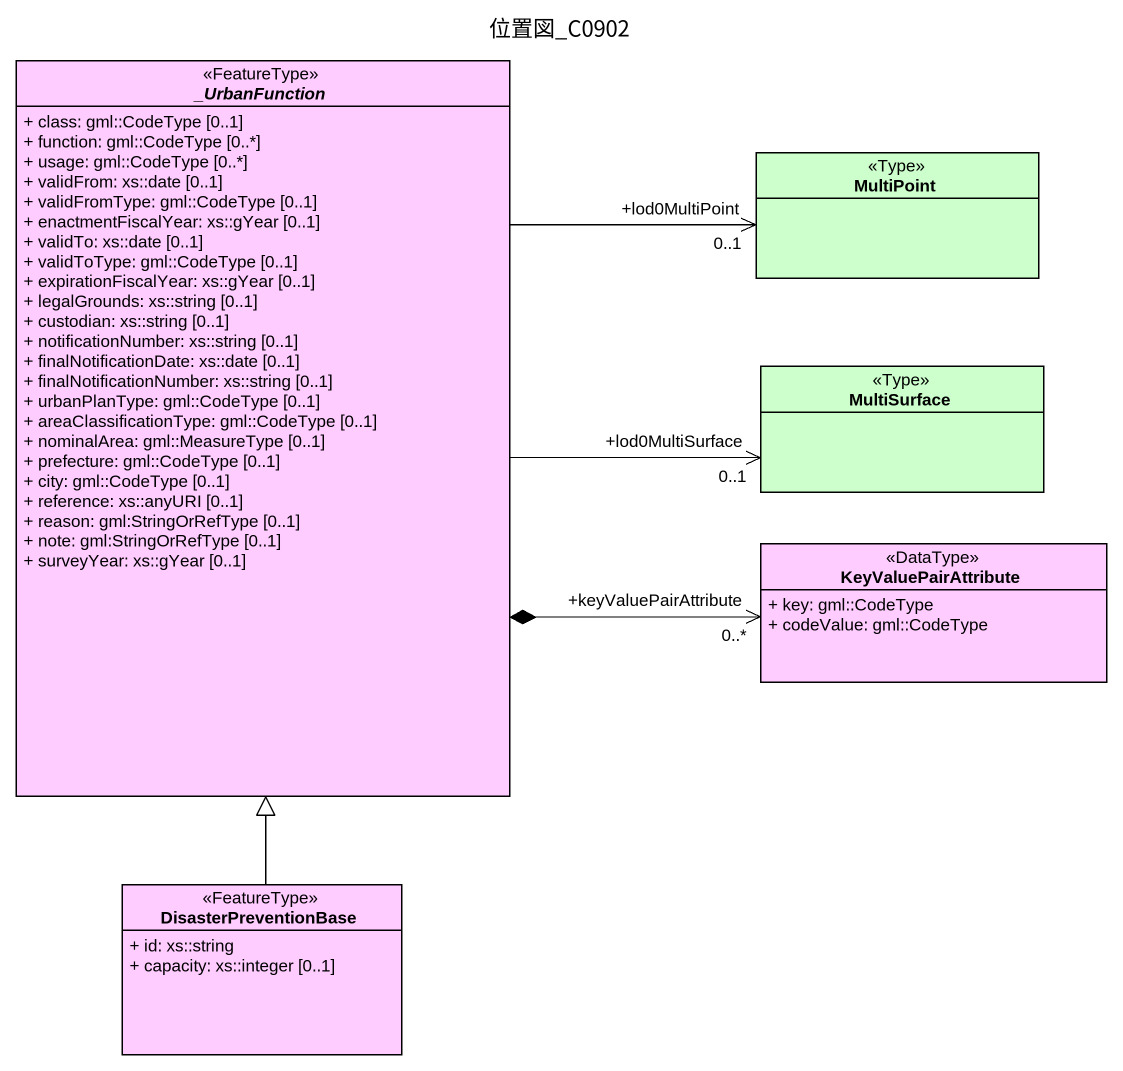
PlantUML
@startuml
title 位置図_C0902
hide circle
hide empty members
skinparam classAttributeIconSize 0
abstract class "_UrbanFunction" as UrbanFunction <<FeatureType>> #FFCCFF {
  + class: gml::CodeType [0..1]
  + function: gml::CodeType [0..*]
  + usage: gml::CodeType [0..*]
  + validFrom: xs::date [0..1]
  + validFromType: gml::CodeType [0..1]
  + enactmentFiscalYear: xs::gYear [0..1]
  + validTo: xs::date [0..1]
  + validToType: gml::CodeType [0..1]
  + expirationFiscalYear: xs::gYear [0..1]
  + legalGrounds: xs::string [0..1]
  + custodian: xs::string [0..1]
  + notificationNumber: xs::string [0..1]
  + finalNotificationDate: xs::date [0..1]
  + finalNotificationNumber: xs::string [0..1]
  + urbanPlanType: gml::CodeType [0..1]
  + areaClassificationType: gml::CodeType [0..1]
  + nominalArea: gml::MeasureType [0..1]
  + prefecture: gml::CodeType [0..1]
  + city: gml::CodeType [0..1]
  + reference: xs::anyURI [0..1]
  + reason: gml:StringOrRefType [0..1]
  + note: gml:StringOrRefType [0..1]
  + surveyYear: xs::gYear [0..1]
}
class MultiPoint <<Type>> #CCFFCC
class MultiSurface <<Type>> #CCFFCC
class KeyValuePairAttribute <<DataType>> #FFCCFF {
  + key: gml::CodeType
  + codeValue: gml::CodeType
}
class DisasterPreventionBase <<FeatureType>> #FFCCFF {
  + id: xs::string
  + capacity: xs::integer [0..1]
}
MultiPoint "+lod0MultiPoint\n0..1" <-left- UrbanFunction
MultiSurface "+lod0MultiSurface\n0..1" <-left- UrbanFunction
KeyValuePairAttribute "+keyValuePairAttribute\n0..*" <-left-* UrbanFunction
DisasterPreventionBase -up-|> UrbanFunction
@enduml
